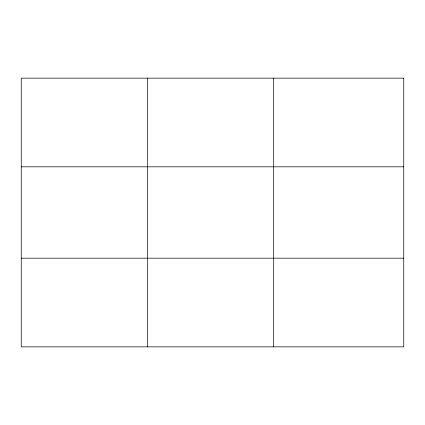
<?xml version="1.0" encoding="UTF-8"?>
<svg xmlns="http://www.w3.org/2000/svg" width="425" height="425" viewBox="0 0 425 425"><rect width="100%" height="100%" fill="white"/><g stroke="black" fill="none" stroke-linecap="round" stroke-linejoin="round"><path stroke-width="0.64" d="M147.475 78.147L147.475 346.853M273.7 78.147L273.7 346.853M21.25 166.818L403.75 166.818M21.25 258.182L403.75 258.182M403.75 78.147L403.75 346.853L21.25 346.853L21.25 78.147L403.75 78.147"/></g></svg>
